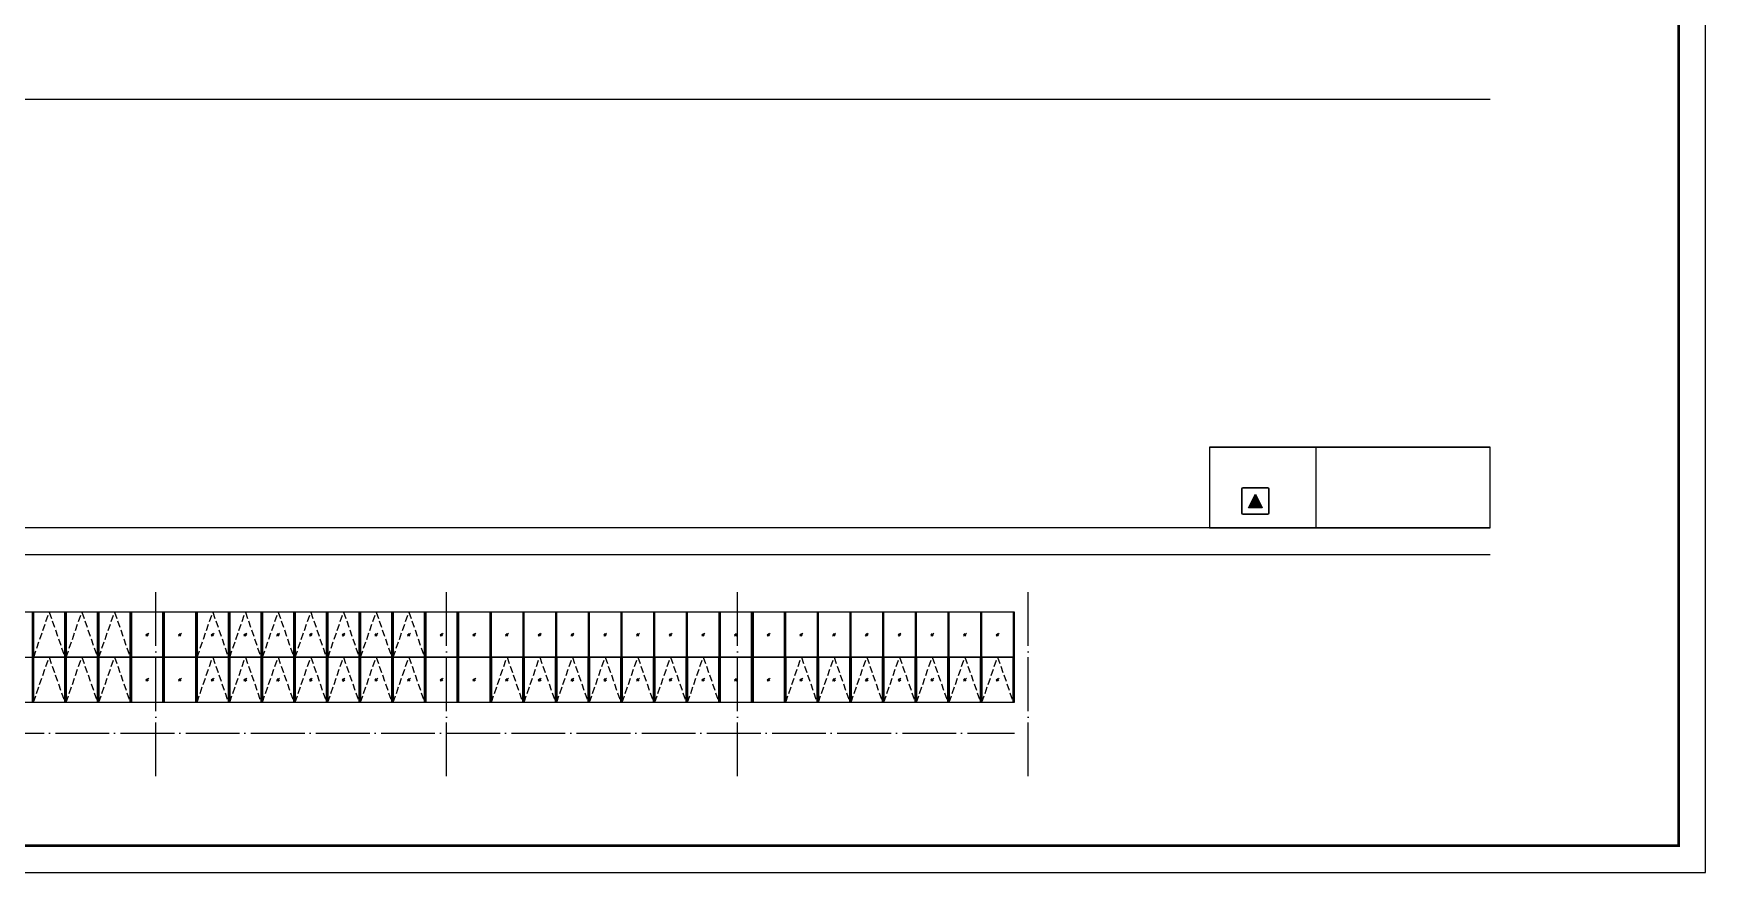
# Model space of a CAD drawing. Extents: x 6843040 to 15500510, y -6507076 to -4940511.
# Drawn here: x 7873773 to 7935881, y -6295105 to -6263938 of the extents above; entities that cross this region are included whole.
import ezdxf

# ---------------------------------------------------------------- set-up
doc = ezdxf.new("R2010")
doc.units = 0
doc.header["$LTSCALE"] = 1000
doc.header["$MEASUREMENT"] = 0
doc.linetypes.add('DASH', pattern=[0.35, 0.25, -0.1])
doc.linetypes.add('DOTE', pattern=[2.42, 2, -0.2, 0.02, -0.2])
for name, color, linetype in [('2-WALL-SOLID', 253, 'Continuous'), ('DOTE', 8, 'DOTE'), ('E_LINE_6', 11, 'Continuous'), ('PUB_HATCH', 8, 'Continuous'), ('PUB_TITLE', 4, 'Continuous'), ('WALL', 1, 'Continuous'), ('WINDOW', 4, 'Continuous')]:
    doc.layers.add(name, color=color, linetype=linetype)

# ---------------------------------------------------------------- blocks, each defined once
blk = doc.blocks.new('DSX')
at = {"layer": '2-WALL-SOLID'}
for p, q in [((503975789, 2501645805), (503975844, 2501645857)), ((503975790, 2501645829), (503975818, 2501645854)), ((503975813, 2501645805), (503975840, 2501645831))]:
    blk.add_line(p, q, dxfattribs=at)
blk = doc.blocks.new('消防救援标志')
at = {"layer": 'WALL'}
blk.add_hatch(color=256, dxfattribs=at).paths.add_polyline_path([(13378845, 1069457.5), (13377845, 1069457.5), (13378345, 1070457.5)])
for points in [[(13377445, 1070957.5), (13379245, 1070957.5, -0.41421356), (13379345, 1070857.5), (13379345, 1069057.5, -0.41421356), (13379245, 1068957.5), (13377445, 1068957.5, -0.41421356), (13377345, 1069057.5), (13377345, 1070857.5, -0.41421356)], [(13377445, 1070932.5), (13379245, 1070932.5, -0.41421356), (13379320, 1070857.5), (13379320, 1069057.5, -0.41421356), (13379245, 1068982.5), (13377445, 1068982.5, -0.41421356), (13377370, 1069057.5), (13377370, 1070857.5, -0.41421356)]]:
    blk.add_lwpolyline(points, format="xyb", close=True)
blk.add_lwpolyline([(13378845, 1069457.5), (13377845, 1069457.5), (13378345, 1070457.5)], close=True, dxfattribs=at)

msp = doc.modelspace()

# ---------------------------------------------------------------- linework, layer by layer
for p, q in [((7917461.7, -6279300.7), (7927880.7, -6279300.7)), ((7921411.1, -6279300.7), (7921411.1, -6282300.7))]:
    msp.add_line(p, q)
msp.add_lwpolyline([(7917461.7, -6282300.7), (7927880.7, -6282300.7), (7927880.7, -6279300.7), (7917461.7, -6279300.7)], close=True)
at = {"layer": 'DOTE'}
for p, q in [((7878318.1, -6291528.8), (7878318.1, -6284628.8)), ((7889118.1, -6291528.8), (7889118.1, -6284628.8)), ((7899918.1, -6291528.8), (7899918.1, -6284628.8)), ((7910718.1, -6291528.8), (7910718.1, -6284628.8)), ((7799568.1, -6289928.8), (7910218.1, -6289928.8))]:
    msp.add_line(p, q, dxfattribs=at)
at = {"layer": 'E_LINE_6'}
for points in [[(7873774.9, -6285428.8), (7873724.9, -6285428.8), (7873724.9, -6288778.8), (7873774.9, -6288778.8)], [(7874989.7, -6285428.8), (7874939.7, -6285428.8), (7874939.7, -6288778.8), (7874989.7, -6288778.8)], [(7876204.4, -6285428.8), (7876154.4, -6285428.8), (7876154.4, -6288778.8), (7876204.4, -6288778.8)], [(7877419.2, -6285428.8), (7877369.2, -6285428.8), (7877369.2, -6288778.8), (7877419.2, -6288778.8)], [(7878634, -6285428.8), (7878584, -6285428.8), (7878584, -6288778.8), (7878634, -6288778.8)], [(7879848.8, -6285428.8), (7879798.8, -6285428.8), (7879798.8, -6288778.8), (7879848.8, -6288778.8)], [(7881063.5, -6285428.8), (7881013.5, -6285428.8), (7881013.5, -6288778.8), (7881063.5, -6288778.8)], [(7882278.3, -6285428.8), (7882228.3, -6285428.8), (7882228.3, -6288778.8), (7882278.3, -6288778.8)], [(7883493.1, -6285428.8), (7883443.1, -6285428.8), (7883443.1, -6288778.8), (7883493.1, -6288778.8)], [(7884707.9, -6285428.8), (7884657.9, -6285428.8), (7884657.9, -6288778.8), (7884707.9, -6288778.8)], [(7885922.6, -6285428.8), (7885872.6, -6285428.8), (7885872.6, -6288778.8), (7885922.6, -6288778.8)], [(7887137.4, -6285428.8), (7887087.4, -6285428.8), (7887087.4, -6288778.8), (7887137.4, -6288778.8)], [(7888352.2, -6285428.8), (7888302.2, -6285428.8), (7888302.2, -6288778.8), (7888352.2, -6288778.8)], [(7889566.9, -6285428.8), (7889516.9, -6285428.8), (7889516.9, -6288778.8), (7889566.9, -6288778.8)], [(7890781.7, -6285428.8), (7890731.7, -6285428.8), (7890731.7, -6288778.8), (7890781.7, -6288778.8)], [(7891996.5, -6285428.8), (7891946.5, -6285428.8), (7891946.5, -6288778.8), (7891996.5, -6288778.8)], [(7893211.3, -6285428.8), (7893161.3, -6285428.8), (7893161.3, -6288778.8), (7893211.3, -6288778.8)], [(7894426, -6285428.8), (7894376, -6285428.8), (7894376, -6288778.8), (7894426, -6288778.8)], [(7895640.8, -6285428.8), (7895590.8, -6285428.8), (7895590.8, -6288778.8), (7895640.8, -6288778.8)], [(7896855.6, -6285428.8), (7896805.6, -6285428.8), (7896805.6, -6288778.8), (7896855.6, -6288778.8)], [(7898070.4, -6285428.8), (7898020.4, -6285428.8), (7898020.4, -6288778.8), (7898070.4, -6288778.8)], [(7899285.1, -6285428.8), (7899235.1, -6285428.8), (7899235.1, -6288778.8), (7899285.1, -6288778.8)], [(7900499.9, -6285428.8), (7900449.9, -6285428.8), (7900449.9, -6288778.8), (7900499.9, -6288778.8)], [(7901714.7, -6285428.8), (7901664.7, -6285428.8), (7901664.7, -6288778.8), (7901714.7, -6288778.8)], [(7902929.4, -6285428.8), (7902879.4, -6285428.8), (7902879.4, -6288778.8), (7902929.4, -6288778.8)], [(7904144.2, -6285428.8), (7904094.2, -6285428.8), (7904094.2, -6288778.8), (7904144.2, -6288778.8)], [(7905359, -6285428.8), (7905309, -6285428.8), (7905309, -6288778.8), (7905359, -6288778.8)], [(7906573.8, -6285428.8), (7906523.8, -6285428.8), (7906523.8, -6288778.8), (7906573.8, -6288778.8)], [(7907788.5, -6285428.8), (7907738.5, -6285428.8), (7907738.5, -6288778.8), (7907788.5, -6288778.8)], [(7909003.3, -6285428.8), (7908953.3, -6285428.8), (7908953.3, -6288778.8), (7909003.3, -6288778.8)], [(7910218.1, -6285428.8), (7910168.1, -6285428.8), (7910168.1, -6288778.8), (7910218.1, -6288778.8)]]:
    msp.add_lwpolyline(points, close=True, dxfattribs=at)
at = {"layer": 'PUB_TITLE'}
msp.add_lwpolyline([(7787280.7, -6295104.7), (7935880.7, -6295104.7), (7935880.7, -6211004.7), (7787280.7, -6211004.7)], close=True, dxfattribs=at)
at = {"layer": 'PUB_TITLE', "const_width": 100}
msp.add_lwpolyline([(7789780.7, -6294104.7), (7934880.7, -6294104.7), (7934880.7, -6212004.7), (7789780.7, -6212004.7)], close=True, dxfattribs=at)
at = {"layer": 'PUB_TITLE'}
for points in [[(7927880.7, -6266390.5), (7789780.7, -6266390.5)], [(7927880.7, -6282300.7), (7789780.7, -6282300.7)], [(7927880.7, -6283300.7), (7789780.7, -6283300.7)]]:
    msp.add_lwpolyline(points, dxfattribs=at)
at = {"layer": 'WINDOW'}
for points in [[(7910218.1, -6285428.8), (7804868.1, -6285428.8)], [(7856768.1, -6287103.8), (7910218.1, -6287103.8)], [(7804868.1, -6288778.8), (7910218.1, -6288778.8)]]:
    msp.add_lwpolyline(points, dxfattribs=at)
for points in [[(7873774.9, -6287103.8), (7874939.7, -6287103.8), (7874939.7, -6285428.8), (7873774.9, -6285428.8)], [(7874989.7, -6287103.8), (7876154.4, -6287103.8), (7876154.4, -6285428.8), (7874989.7, -6285428.8)], [(7876204.4, -6287103.8), (7877369.2, -6287103.8), (7877369.2, -6285428.8), (7876204.4, -6285428.8)], [(7877419.2, -6287103.8), (7878584, -6287103.8), (7878584, -6285428.8), (7877419.2, -6285428.8)], [(7878634, -6287103.8), (7879798.8, -6287103.8), (7879798.8, -6285428.8), (7878634, -6285428.8)], [(7879848.8, -6287103.8), (7881013.5, -6287103.8), (7881013.5, -6285428.8), (7879848.8, -6285428.8)], [(7881063.5, -6287103.8), (7882228.3, -6287103.8), (7882228.3, -6285428.8), (7881063.5, -6285428.8)], [(7882278.3, -6287103.8), (7883443.1, -6287103.8), (7883443.1, -6285428.8), (7882278.3, -6285428.8)], [(7883493.1, -6287103.8), (7884657.9, -6287103.8), (7884657.9, -6285428.8), (7883493.1, -6285428.8)], [(7884707.9, -6287103.8), (7885872.6, -6287103.8), (7885872.6, -6285428.8), (7884707.9, -6285428.8)], [(7885922.6, -6287103.8), (7887087.4, -6287103.8), (7887087.4, -6285428.8), (7885922.6, -6285428.8)], [(7887137.4, -6287103.8), (7888302.2, -6287103.8), (7888302.2, -6285428.8), (7887137.4, -6285428.8)], [(7888352.2, -6287103.8), (7889516.9, -6287103.8), (7889516.9, -6285428.8), (7888352.2, -6285428.8)], [(7889566.9, -6287103.8), (7890731.7, -6287103.8), (7890731.7, -6285428.8), (7889566.9, -6285428.8)], [(7899285.1, -6287103.8), (7900449.9, -6287103.8), (7900449.9, -6285428.8), (7899285.1, -6285428.8)], [(7900499.9, -6287103.8), (7901664.7, -6287103.8), (7901664.7, -6285428.8), (7900499.9, -6285428.8)], [(7873774.9, -6288778.8), (7874939.7, -6288778.8), (7874939.7, -6287103.8), (7873774.9, -6287103.8)], [(7874989.7, -6288778.8), (7876154.4, -6288778.8), (7876154.4, -6287103.8), (7874989.7, -6287103.8)], [(7876204.4, -6288778.8), (7877369.2, -6288778.8), (7877369.2, -6287103.8), (7876204.4, -6287103.8)], [(7877419.2, -6288778.8), (7878584, -6288778.8), (7878584, -6287103.8), (7877419.2, -6287103.8)], [(7878634, -6288778.8), (7879798.8, -6288778.8), (7879798.8, -6287103.8), (7878634, -6287103.8)], [(7879848.8, -6288778.8), (7881013.5, -6288778.8), (7881013.5, -6287103.8), (7879848.8, -6287103.8)], [(7881063.5, -6288778.8), (7882228.3, -6288778.8), (7882228.3, -6287103.8), (7881063.5, -6287103.8)], [(7882278.3, -6288778.8), (7883443.1, -6288778.8), (7883443.1, -6287103.8), (7882278.3, -6287103.8)], [(7883493.1, -6288778.8), (7884657.8, -6288778.8), (7884657.8, -6287103.8), (7883493.1, -6287103.8)], [(7884707.8, -6288778.8), (7885872.6, -6288778.8), (7885872.6, -6287103.8), (7884707.8, -6287103.8)], [(7885922.6, -6288778.8), (7887087.4, -6288778.8), (7887087.4, -6287103.8), (7885922.6, -6287103.8)], [(7887137.4, -6288778.8), (7888302.2, -6288778.8), (7888302.2, -6287103.8), (7887137.4, -6287103.8)], [(7888352.2, -6288778.8), (7889516.9, -6288778.8), (7889516.9, -6287103.8), (7888352.2, -6287103.8)], [(7889566.9, -6288778.8), (7890731.7, -6288778.8), (7890731.7, -6287103.8), (7889566.9, -6287103.8)], [(7890781.7, -6288778.8), (7891946.5, -6288778.8), (7891946.5, -6287103.8), (7890781.7, -6287103.8)], [(7891996.5, -6288778.8), (7893161.3, -6288778.8), (7893161.3, -6287103.8), (7891996.5, -6287103.8)], [(7893211.3, -6288778.8), (7894376, -6288778.8), (7894376, -6287103.8), (7893211.3, -6287103.8)], [(7894426, -6288778.8), (7895590.8, -6288778.8), (7895590.8, -6287103.8), (7894426, -6287103.8)], [(7895640.8, -6288778.8), (7896805.6, -6288778.8), (7896805.6, -6287103.8), (7895640.8, -6287103.8)], [(7896855.6, -6288778.8), (7898020.3, -6288778.8), (7898020.3, -6287103.8), (7896855.6, -6287103.8)], [(7898070.4, -6288778.8), (7899235.1, -6288778.8), (7899235.1, -6287103.8), (7898070.4, -6287103.8)], [(7899285.1, -6288778.8), (7900449.9, -6288778.8), (7900449.9, -6287103.8), (7899285.1, -6287103.8)], [(7900499.9, -6288778.8), (7901664.7, -6288778.8), (7901664.7, -6287103.8), (7900499.9, -6287103.8)], [(7901714.7, -6288778.8), (7902879.4, -6288778.8), (7902879.4, -6287103.8), (7901714.7, -6287103.8)], [(7902929.4, -6288778.8), (7904094.2, -6288778.8), (7904094.2, -6287103.8), (7902929.4, -6287103.8)], [(7904144.2, -6288778.8), (7905309, -6288778.8), (7905309, -6287103.8), (7904144.2, -6287103.8)], [(7905359, -6288778.8), (7906523.8, -6288778.8), (7906523.8, -6287103.8), (7905359, -6287103.8)], [(7906573.8, -6288778.8), (7907738.5, -6288778.8), (7907738.5, -6287103.8), (7906573.8, -6287103.8)], [(7907788.5, -6288778.8), (7908953.3, -6288778.8), (7908953.3, -6287103.8), (7907788.5, -6287103.8)], [(7909003.3, -6288778.8), (7910168.1, -6288778.8), (7910168.1, -6287103.8), (7909003.3, -6287103.8)]]:
    msp.add_lwpolyline(points, close=True, dxfattribs=at)
at = {"layer": 'WINDOW', "color": 8, "linetype": 'DASH'}
for points in [[(7873782.4, -6287103.8), (7874359.8, -6285428.8), (7874939.7, -6287103.8)], [(7874989.7, -6287103.8), (7875569.6, -6285428.8), (7876149.4, -6287103.8)], [(7876204.4, -6287103.8), (7876784.3, -6285428.8), (7877364.2, -6287103.8)], [(7879856.3, -6287103.8), (7880433.6, -6285428.8), (7881013.5, -6287103.8)], [(7881063.5, -6287103.8), (7881643.4, -6285428.8), (7882223.3, -6287103.8)], [(7882285.8, -6287103.8), (7882863.2, -6285428.8), (7883443.1, -6287103.8)], [(7883493.1, -6287103.8), (7884073, -6285428.8), (7884652.9, -6287103.8)], [(7884715.4, -6287103.8), (7885292.7, -6285428.8), (7885872.6, -6287103.8)], [(7885922.6, -6287103.8), (7886502.5, -6285428.8), (7887082.4, -6287103.8)], [(7887137.4, -6287103.8), (7887717.3, -6285428.8), (7888297.2, -6287103.8)], [(7873774.9, -6288778.8), (7874354.8, -6287103.8), (7874937.2, -6288778.8)], [(7874989.7, -6288778.8), (7875569.6, -6287103.8), (7876154.4, -6288778.8)], [(7876204.4, -6288778.8), (7876786.8, -6287103.8), (7877369.2, -6288778.8)], [(7879848.8, -6288778.8), (7880431.1, -6287103.8), (7881013.5, -6288778.8)], [(7881063.5, -6288778.8), (7881645.9, -6287103.8), (7882228.3, -6288778.8)], [(7882278.3, -6288778.8), (7882860.7, -6287103.8), (7883443.1, -6288778.8)], [(7883493.1, -6288778.8), (7884075.5, -6287103.8), (7884657.8, -6288778.8)], [(7884707.8, -6288778.8), (7885287.7, -6287103.8), (7885870.1, -6288778.8)], [(7885922.6, -6288778.8), (7886502.5, -6287103.8), (7887087.4, -6288778.8)], [(7887137.4, -6288778.8), (7887719.8, -6287103.8), (7888302.2, -6288778.8)], [(7890781.7, -6288778.8), (7891364.1, -6287103.8), (7891946.5, -6288778.8)], [(7891996.5, -6288778.8), (7892578.9, -6287103.8), (7893161.3, -6288778.8)], [(7893211.3, -6288778.8), (7893793.6, -6287103.8), (7894376, -6288778.8)], [(7894426, -6288778.8), (7895008.4, -6287103.8), (7895590.8, -6288778.8)], [(7895640.8, -6288778.8), (7896220.7, -6287103.8), (7896803.1, -6288778.8)], [(7896855.6, -6288778.8), (7897435.5, -6287103.8), (7898020.3, -6288778.8)], [(7898070.4, -6288778.8), (7898652.7, -6287103.8), (7899235.1, -6288778.8)], [(7901714.7, -6288778.8), (7902297.1, -6287103.8), (7902879.4, -6288778.8)], [(7902929.4, -6288778.8), (7903511.8, -6287103.8), (7904094.2, -6288778.8)], [(7904144.2, -6288778.8), (7904726.6, -6287103.8), (7905309, -6288778.8)], [(7905359, -6288778.8), (7905941.4, -6287103.8), (7906523.8, -6288778.8)], [(7906573.8, -6288778.8), (7907153.6, -6287103.8), (7907736, -6288778.8)], [(7907788.5, -6288778.8), (7908368.4, -6287103.8), (7908953.3, -6288778.8)], [(7909003.3, -6288778.8), (7909585.7, -6287103.8), (7910168.1, -6288778.8)]]:
    msp.add_lwpolyline(points, dxfattribs=at)

# ---------------------------------------------------------------- block references
at = {"xscale": 0.5, "yscale": 0.5, "zscale": 0.5}
msp.add_blockref('消防救援标志', (1229985.7, -6816282.7), dxfattribs=at)
at = {"layer": 'PUB_HATCH', "xscale": 2, "yscale": 2, "zscale": 2}
for p in [(-1000073631.4, -5009577928.3), (-1000072416.6, -5009577928.3), (-1000071201.8, -5009577928.3), (-1000069987.1, -5009577928.3), (-1000068772.3, -5009577928.3), (-1000067557.5, -5009577928.3), (-1000066342.8, -5009577928.3), (-1000065128, -5009577928.3), (-1000063913.2, -5009577928.3), (-1000062698.4, -5009577928.3), (-1000061483.7, -5009577928.3), (-1000060268.9, -5009577928.3), (-1000059054.1, -5009577928.3), (-1000057839.3, -5009577928.3), (-1000056624.6, -5009577928.3), (-1000055409.8, -5009577928.3), (-1000054195, -5009577928.3), (-1000052980.3, -5009577928.3), (-1000051765.5, -5009577928.3), (-1000050550.7, -5009577928.3), (-1000049335.9, -5009577928.3), (-1000048121.2, -5009577928.3), (-1000046906.4, -5009577928.3), (-1000045691.6, -5009577928.3), (-1000044476.8, -5009577928.3), (-1000043262.1, -5009577928.3), (-1000042047.3, -5009577928.3), (-1000073631.4, -5009579603.3), (-1000072416.6, -5009579603.3), (-1000071201.8, -5009579603.3), (-1000069987.1, -5009579603.3), (-1000068772.3, -5009579603.3), (-1000067557.5, -5009579603.3), (-1000066342.8, -5009579603.3), (-1000065128, -5009579603.3), (-1000063913.2, -5009579603.3), (-1000062698.4, -5009579603.3), (-1000061483.7, -5009579603.3), (-1000060268.9, -5009579603.3), (-1000059054.1, -5009579603.3), (-1000057839.3, -5009579603.3), (-1000056624.6, -5009579603.3), (-1000055409.8, -5009579603.3), (-1000054195, -5009579603.3), (-1000052980.3, -5009579603.3), (-1000051765.5, -5009579603.3), (-1000050550.7, -5009579603.3), (-1000049335.9, -5009579603.3), (-1000048121.2, -5009579603.3), (-1000046906.4, -5009579603.3), (-1000045691.6, -5009579603.3), (-1000044476.8, -5009579603.3), (-1000043262.1, -5009579603.3), (-1000042047.3, -5009579603.3)]:
    msp.add_blockref('DSX', p, dxfattribs=at)

doc.saveas('drawing.dxf')
